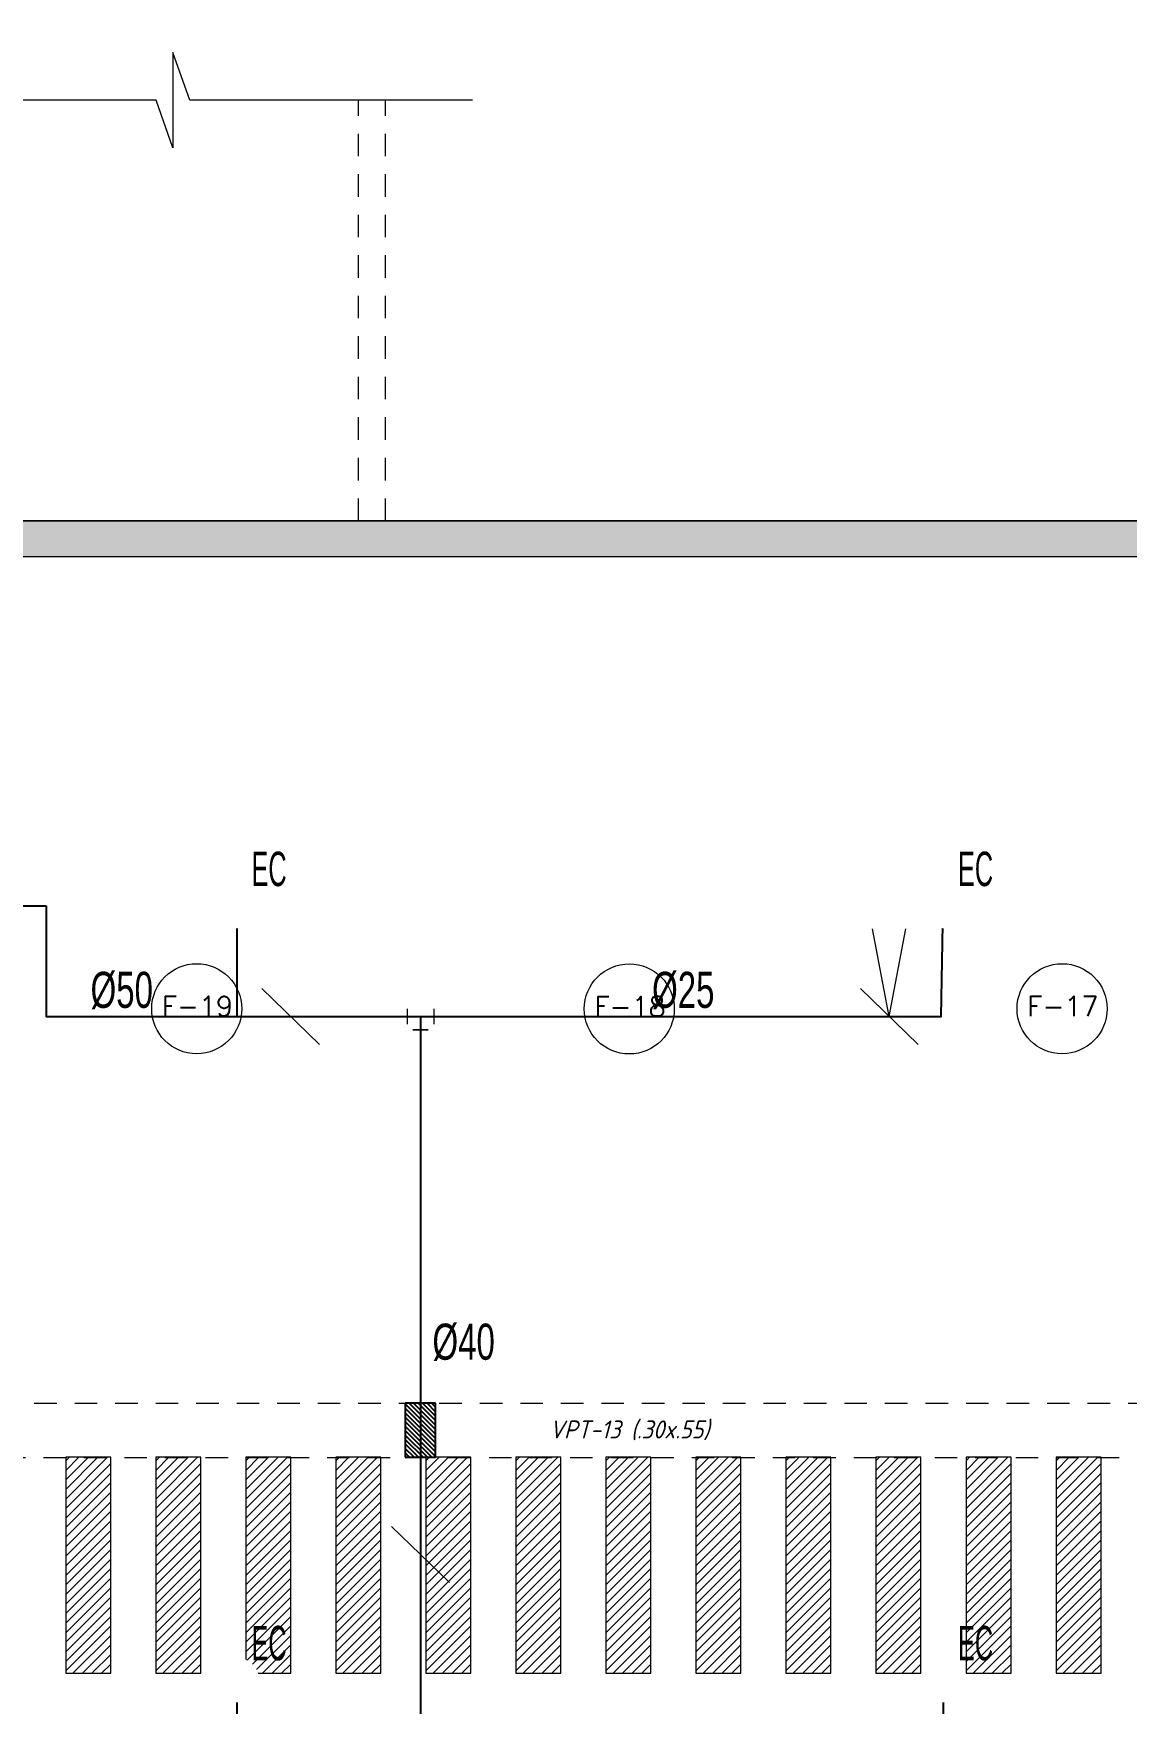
# Model space of a CAD drawing. Header units: millimetres. Extents: x 2085 to 2829, y 1352 to 1631.
# Drawn here: x 2164.46 to 2170.53, y 1532.72 to 1542 of the extents above; entities that cross this region are included whole.
import ezdxf
from ezdxf.enums import TextEntityAlignment as Align

# ---------------------------------------------------------------- set-up
doc = ezdxf.new("R2010")
doc.units = ezdxf.units.MM
doc.set_wipeout_variables(frame=1)
for name, pattern in [('DASHED2', [0.375, 0.25, -0.125]), ('HIDDEN', [0.375, 0.25, -0.125]), ('HIDDEN2', [0.1875, 0.125, -0.0625])]:
    doc.linetypes.add(name, pattern=pattern)
doc.layers.get('0').update_dxf_attribs({"color": 251, "lineweight": 9})
for name, color, linetype, lineweight in [('000 SOS 911 - ACCESORIOS ACI', 3, 'Continuous', 20), ('000 SOS 911 ACCESORIOS', 3, 'Continuous', 20), ('000 SOS 911 ROCIADORES', 5, 'Continuous', 25), ('000 SOS 911 TEXTOS ACI', 7, 'Continuous', 9), ('000 SOS 911 TUB. ENTERRADA  ACI', 5, 'DASHED2', 25), ('000 SOS 911 TUBERIA ACI', 3, 'Continuous', 25), ('A-ESTRUCTURA-HATCH', 251, 'Continuous', 13), ('A-ESTRUCTURA-PLACAS', 251, 'Continuous', 13), ('A-ESTRUCTURA-VIGAS', 251, 'HIDDEN2', 13), ('A-MUROS', 251, 'Continuous', 9), ('A-NUMERO ESTAC', 251, 'Continuous', 13), ('A-PROYECCIONES', 251, 'HIDDEN2', 9), ('A-TEXTO-INDICACIONES', 251, 'Continuous', 13), ('CIRCULACION PEATONAL', 251, 'Continuous', 13)]:
    doc.layers.add(name, color=color, linetype=linetype, lineweight=lineweight)
doc.layers.add('A_50_Vigas Chata', color=251, linetype='HIDDEN', lineweight=13, plot=False)
doc.styles.add('APPIA -TEXTOS-GENERALES', font='isocp.shx', dxfattribs={"oblique": 15})
doc.styles.add('PIPE', font='ARIALN.TTF', dxfattribs={"width": 0.8})
doc.styles.add('ROMANS', font='romans.shx', dxfattribs={"width": 0.8})

# ---------------------------------------------------------------- blocks, each defined once
blk = doc.blocks.new('002')
at = {"layer": '000 SOS 911 ROCIADORES', "color": 5, "style": 'PIPE', "width": 0.641273}
blk.add_text('EC', height=0.14693, dxfattribs=at).set_placement((2884.5692, 1470.2615, 0), (2884.7191, 1470.2615, 0), align=Align.FIT)
blk.add_wipeout([(2884.6014, 1470.1768), (2884.6013, 1470.178), (2884.6013, 1470.1792), (2884.6013, 1470.1804), (2884.6012, 1470.1816), (2884.6012, 1470.1828), (2884.6011, 1470.184), (2884.601, 1470.1852), (2884.6009, 1470.1864), (2884.6007, 1470.1876), (2884.6006, 1470.1888), (2884.6004, 1470.19), (2884.6003, 1470.1911), (2884.6001, 1470.1923), (2884.5999, 1470.1935), (2884.5997, 1470.1947), (2884.5994, 1470.1959), (2884.5992, 1470.197), (2884.5989, 1470.1982), (2884.5987, 1470.1994), (2884.5984, 1470.2005), (2884.5981, 1470.2017), (2884.5977, 1470.2028), (2884.5974, 1470.204), (2884.5971, 1470.2051), (2884.5967, 1470.2063), (2884.5963, 1470.2074), (2884.5959, 1470.2085), (2884.5955, 1470.2097), (2884.5951, 1470.2108), (2884.5947, 1470.2119), (2884.5942, 1470.213), (2884.5938, 1470.2141), (2884.5933, 1470.2152), (2884.5928, 1470.2163), (2884.5923, 1470.2174), (2884.5918, 1470.2185), (2884.5912, 1470.2195), (2884.5907, 1470.2206), (2884.5901, 1470.2217), (2884.5896, 1470.2227), (2884.589, 1470.2238), (2884.5884, 1470.2248), (2884.5878, 1470.2258), (2884.5872, 1470.2269), (2884.5865, 1470.2279), (2884.5859, 1470.2289), (2884.5852, 1470.2299), (2884.5845, 1470.2309), (2884.5839, 1470.2318), (2884.5832, 1470.2328), (2884.5825, 1470.2338), (2884.5817, 1470.2347), (2884.581, 1470.2357), (2884.5803, 1470.2366), (2884.5795, 1470.2375), (2884.5787, 1470.2385), (2884.5779, 1470.2394), (2884.5772, 1470.2403), (2884.5764, 1470.2412), (2884.5755, 1470.242), (2884.5747, 1470.2429), (2884.5739, 1470.2438), (2884.573, 1470.2446), (2884.5722, 1470.2454), (2884.5713, 1470.2463), (2884.5704, 1470.2471), (2884.5695, 1470.2479), (2884.5686, 1470.2487), (2884.5677, 1470.2495), (2884.5668, 1470.2502), (2884.5659, 1470.251), (2884.565, 1470.2517), (2884.564, 1470.2525), (2884.5631, 1470.2532), (2884.5621, 1470.2539), (2884.5611, 1470.2546), (2884.5601, 1470.2553), (2884.5591, 1470.2559), (2884.5581, 1470.2566), (2884.5571, 1470.2573), (2884.5561, 1470.2579), (2884.5551, 1470.2585), (2884.5541, 1470.2591), (2884.553, 1470.2597), (2884.552, 1470.2603), (2884.5509, 1470.2609), (2884.5499, 1470.2614), (2884.5488, 1470.262), (2884.5477, 1470.2625), (2884.5467, 1470.263), (2884.5456, 1470.2635), (2884.5445, 1470.264), (2884.5434, 1470.2645), (2884.5423, 1470.2649), (2884.5412, 1470.2654), (2884.5401, 1470.2658), (2884.5389, 1470.2662), (2884.5378, 1470.2667), (2884.5367, 1470.267), (2884.5355, 1470.2674), (2884.5344, 1470.2678), (2884.5333, 1470.2681), (2884.5321, 1470.2685), (2884.5309, 1470.2688), (2884.5298, 1470.2691), (2884.5286, 1470.2694), (2884.5275, 1470.2697), (2884.5263, 1470.2699), (2884.5251, 1470.2702), (2884.524, 1470.2704), (2884.5228, 1470.2706), (2884.5216, 1470.2708), (2884.5204, 1470.271), (2884.5192, 1470.2712), (2884.518, 1470.2713), (2884.5169, 1470.2715), (2884.5157, 1470.2716), (2884.5145, 1470.2717), (2884.5133, 1470.2718), (2884.5121, 1470.2719), (2884.5109, 1470.272), (2884.5097, 1470.272), (2884.5085, 1470.2721), (2884.5073, 1470.2721), (2884.5061, 1470.2721), (2884.5049, 1470.2721), (2884.5037, 1470.2721), (2884.5025, 1470.272), (2884.5013, 1470.272), (2884.5001, 1470.2719), (2884.4989, 1470.2718), (2884.4977, 1470.2717), (2884.4965, 1470.2716), (2884.4954, 1470.2715), (2884.4942, 1470.2713), (2884.493, 1470.2712), (2884.4918, 1470.271), (2884.4906, 1470.2708), (2884.4894, 1470.2706), (2884.4883, 1470.2704), (2884.4871, 1470.2702), (2884.4859, 1470.2699), (2884.4847, 1470.2697), (2884.4836, 1470.2694), (2884.4824, 1470.2691), (2884.4813, 1470.2688), (2884.4801, 1470.2685), (2884.479, 1470.2681), (2884.4778, 1470.2678), (2884.4767, 1470.2674), (2884.4755, 1470.267), (2884.4744, 1470.2667), (2884.4733, 1470.2662), (2884.4722, 1470.2658), (2884.471, 1470.2654), (2884.4699, 1470.2649), (2884.4688, 1470.2645), (2884.4677, 1470.264), (2884.4666, 1470.2635), (2884.4655, 1470.263), (2884.4645, 1470.2625), (2884.4634, 1470.262), (2884.4623, 1470.2614), (2884.4613, 1470.2609), (2884.4602, 1470.2603), (2884.4592, 1470.2597), (2884.4581, 1470.2591), (2884.4571, 1470.2585), (2884.4561, 1470.2579), (2884.4551, 1470.2573), (2884.4541, 1470.2566), (2884.4531, 1470.2559), (2884.4521, 1470.2553), (2884.4511, 1470.2546), (2884.4501, 1470.2539), (2884.4492, 1470.2532), (2884.4482, 1470.2525), (2884.4473, 1470.2517), (2884.4463, 1470.251), (2884.4454, 1470.2502), (2884.4445, 1470.2495), (2884.4436, 1470.2487), (2884.4427, 1470.2479), (2884.4418, 1470.2471), (2884.4409, 1470.2463), (2884.44, 1470.2454), (2884.4392, 1470.2446), (2884.4383, 1470.2438), (2884.4375, 1470.2429), (2884.4367, 1470.242), (2884.4359, 1470.2412), (2884.4351, 1470.2403), (2884.4343, 1470.2394), (2884.4335, 1470.2385), (2884.4327, 1470.2375), (2884.432, 1470.2366), (2884.4312, 1470.2357), (2884.4305, 1470.2347), (2884.4298, 1470.2338), (2884.429, 1470.2328), (2884.4283, 1470.2318), (2884.4277, 1470.2309), (2884.427, 1470.2299), (2884.4263, 1470.2289), (2884.4257, 1470.2279), (2884.425, 1470.2269), (2884.4244, 1470.2258), (2884.4238, 1470.2248), (2884.4232, 1470.2238), (2884.4226, 1470.2227), (2884.4221, 1470.2217), (2884.4215, 1470.2206), (2884.421, 1470.2195), (2884.4204, 1470.2185), (2884.4199, 1470.2174), (2884.4194, 1470.2163), (2884.4189, 1470.2152), (2884.4185, 1470.2141), (2884.418, 1470.213), (2884.4175, 1470.2119), (2884.4171, 1470.2108), (2884.4167, 1470.2097), (2884.4163, 1470.2085), (2884.4159, 1470.2074), (2884.4155, 1470.2063), (2884.4152, 1470.2051), (2884.4148, 1470.204), (2884.4145, 1470.2028), (2884.4142, 1470.2017), (2884.4138, 1470.2005), (2884.4136, 1470.1994), (2884.4133, 1470.1982), (2884.413, 1470.197), (2884.4128, 1470.1959), (2884.4125, 1470.1947), (2884.4123, 1470.1935), (2884.4121, 1470.1923), (2884.4119, 1470.1911), (2884.4118, 1470.19), (2884.4116, 1470.1888), (2884.4115, 1470.1876), (2884.4113, 1470.1864), (2884.4112, 1470.1852), (2884.4111, 1470.184), (2884.411, 1470.1828), (2884.411, 1470.1816), (2884.4109, 1470.1804), (2884.4109, 1470.1792), (2884.4109, 1470.178), (2884.4109, 1470.1768), (2884.4109, 1470.1756), (2884.4109, 1470.1744), (2884.4109, 1470.1732), (2884.411, 1470.172), (2884.411, 1470.1709), (2884.4111, 1470.1697), (2884.4112, 1470.1685), (2884.4113, 1470.1673), (2884.4115, 1470.1661), (2884.4116, 1470.1649), (2884.4118, 1470.1637), (2884.4119, 1470.1625), (2884.4121, 1470.1613), (2884.4123, 1470.1602), (2884.4125, 1470.159), (2884.4128, 1470.1578), (2884.413, 1470.1566), (2884.4133, 1470.1555), (2884.4136, 1470.1543), (2884.4138, 1470.1531), (2884.4142, 1470.152), (2884.4145, 1470.1508), (2884.4148, 1470.1497), (2884.4152, 1470.1485), (2884.4155, 1470.1474), (2884.4159, 1470.1463), (2884.4163, 1470.1451), (2884.4167, 1470.144), (2884.4171, 1470.1429), (2884.4175, 1470.1418), (2884.418, 1470.1407), (2884.4185, 1470.1396), (2884.4189, 1470.1385), (2884.4194, 1470.1374), (2884.4199, 1470.1363), (2884.4204, 1470.1352), (2884.421, 1470.1341), (2884.4215, 1470.1331), (2884.4221, 1470.132), (2884.4226, 1470.1309), (2884.4232, 1470.1299), (2884.4238, 1470.1289), (2884.4244, 1470.1278), (2884.425, 1470.1268), (2884.4257, 1470.1258), (2884.4263, 1470.1248), (2884.427, 1470.1238), (2884.4277, 1470.1228), (2884.4283, 1470.1218), (2884.429, 1470.1208), (2884.4298, 1470.1199), (2884.4305, 1470.1189), (2884.4312, 1470.118), (2884.432, 1470.117), (2884.4327, 1470.1161), (2884.4335, 1470.1152), (2884.4343, 1470.1143), (2884.4351, 1470.1134), (2884.4359, 1470.1125), (2884.4367, 1470.1116), (2884.4375, 1470.1108), (2884.4383, 1470.1099), (2884.4392, 1470.1091), (2884.44, 1470.1082), (2884.4409, 1470.1074), (2884.4418, 1470.1066), (2884.4427, 1470.1058), (2884.4436, 1470.105), (2884.4445, 1470.1042), (2884.4454, 1470.1034), (2884.4463, 1470.1027), (2884.4473, 1470.1019), (2884.4482, 1470.1012), (2884.4492, 1470.1005), (2884.4501, 1470.0998), (2884.4511, 1470.0991), (2884.4521, 1470.0984), (2884.4531, 1470.0977), (2884.4541, 1470.0971), (2884.4551, 1470.0964), (2884.4561, 1470.0958), (2884.4571, 1470.0952), (2884.4581, 1470.0945), (2884.4592, 1470.0939), (2884.4602, 1470.0934), (2884.4613, 1470.0928), (2884.4623, 1470.0922), (2884.4634, 1470.0917), (2884.4645, 1470.0912), (2884.4655, 1470.0906), (2884.4666, 1470.0901), (2884.4677, 1470.0897), (2884.4688, 1470.0892), (2884.4699, 1470.0887), (2884.471, 1470.0883), (2884.4722, 1470.0878), (2884.4733, 1470.0874), (2884.4744, 1470.087), (2884.4755, 1470.0866), (2884.4767, 1470.0862), (2884.4778, 1470.0859), (2884.479, 1470.0855), (2884.4801, 1470.0852), (2884.4813, 1470.0849), (2884.4824, 1470.0846), (2884.4836, 1470.0843), (2884.4847, 1470.084), (2884.4859, 1470.0837), (2884.4871, 1470.0835), (2884.4883, 1470.0833), (2884.4894, 1470.0831), (2884.4906, 1470.0829), (2884.4918, 1470.0827), (2884.493, 1470.0825), (2884.4942, 1470.0823), (2884.4954, 1470.0822), (2884.4965, 1470.0821), (2884.4977, 1470.082), (2884.4989, 1470.0819), (2884.5001, 1470.0818), (2884.5013, 1470.0817), (2884.5025, 1470.0817), (2884.5037, 1470.0816), (2884.5049, 1470.0816), (2884.5061, 1470.0816), (2884.5073, 1470.0816), (2884.5085, 1470.0816), (2884.5097, 1470.0817), (2884.5109, 1470.0817), (2884.5121, 1470.0818), (2884.5133, 1470.0819), (2884.5145, 1470.082), (2884.5157, 1470.0821), (2884.5169, 1470.0822), (2884.518, 1470.0823), (2884.5192, 1470.0825), (2884.5204, 1470.0827), (2884.5216, 1470.0829), (2884.5228, 1470.0831), (2884.524, 1470.0833), (2884.5251, 1470.0835), (2884.5263, 1470.0837), (2884.5275, 1470.084), (2884.5286, 1470.0843), (2884.5298, 1470.0846), (2884.5309, 1470.0849), (2884.5321, 1470.0852), (2884.5333, 1470.0855), (2884.5344, 1470.0859), (2884.5355, 1470.0862), (2884.5367, 1470.0866), (2884.5378, 1470.087), (2884.5389, 1470.0874), (2884.5401, 1470.0878), (2884.5412, 1470.0883), (2884.5423, 1470.0887), (2884.5434, 1470.0892), (2884.5445, 1470.0897), (2884.5456, 1470.0901), (2884.5467, 1470.0906), (2884.5477, 1470.0912), (2884.5488, 1470.0917), (2884.5499, 1470.0922), (2884.5509, 1470.0928), (2884.552, 1470.0934), (2884.553, 1470.0939), (2884.5541, 1470.0945), (2884.5551, 1470.0952), (2884.5561, 1470.0958), (2884.5571, 1470.0964), (2884.5581, 1470.0971), (2884.5591, 1470.0977), (2884.5601, 1470.0984), (2884.5611, 1470.0991), (2884.5621, 1470.0998), (2884.5631, 1470.1005), (2884.564, 1470.1012), (2884.565, 1470.1019), (2884.5659, 1470.1027), (2884.5668, 1470.1034), (2884.5677, 1470.1042), (2884.5686, 1470.105), (2884.5695, 1470.1058), (2884.5704, 1470.1066), (2884.5713, 1470.1074), (2884.5722, 1470.1082), (2884.573, 1470.1091), (2884.5739, 1470.1099), (2884.5747, 1470.1108), (2884.5755, 1470.1116), (2884.5764, 1470.1125), (2884.5772, 1470.1134), (2884.5779, 1470.1143), (2884.5787, 1470.1152), (2884.5795, 1470.1161), (2884.5803, 1470.117), (2884.581, 1470.118), (2884.5817, 1470.1189), (2884.5825, 1470.1199), (2884.5832, 1470.1208), (2884.5839, 1470.1218), (2884.5845, 1470.1228), (2884.5852, 1470.1238), (2884.5859, 1470.1248), (2884.5865, 1470.1258), (2884.5872, 1470.1268), (2884.5878, 1470.1278), (2884.5884, 1470.1289), (2884.589, 1470.1299), (2884.5896, 1470.1309), (2884.5901, 1470.132), (2884.5907, 1470.1331), (2884.5912, 1470.1341), (2884.5918, 1470.1352), (2884.5923, 1470.1363), (2884.5928, 1470.1374), (2884.5933, 1470.1385), (2884.5938, 1470.1396), (2884.5942, 1470.1407), (2884.5947, 1470.1418), (2884.5951, 1470.1429), (2884.5955, 1470.144), (2884.5959, 1470.1451), (2884.5963, 1470.1463), (2884.5967, 1470.1474), (2884.5971, 1470.1485), (2884.5974, 1470.1497), (2884.5977, 1470.1508), (2884.5981, 1470.152), (2884.5984, 1470.1531), (2884.5987, 1470.1543), (2884.5989, 1470.1555), (2884.5992, 1470.1566), (2884.5994, 1470.1578), (2884.5997, 1470.159), (2884.5999, 1470.1602), (2884.6001, 1470.1613), (2884.6003, 1470.1625), (2884.6004, 1470.1637), (2884.6006, 1470.1649), (2884.6007, 1470.1661), (2884.6009, 1470.1673), (2884.601, 1470.1685), (2884.6011, 1470.1697), (2884.6012, 1470.1709), (2884.6012, 1470.172), (2884.6013, 1470.1732), (2884.6013, 1470.1744), (2884.6013, 1470.1756)]).translate(0, 0, 0).dxf.layer = '000 SOS 911 ROCIADORES'
blk = doc.blocks.new('003')
at = {"layer": '000 SOS 911 ROCIADORES', "xscale": 1.3, "yscale": 1.3, "zscale": 1.3}
blk.add_blockref('002', (-841.8386, -416.7664, 0), dxfattribs=at)
blk = doc.blocks.new('007')
at = {"layer": '000 SOS 911 - ACCESORIOS ACI'}
for q in [(26830.8377, -4054.7652, 0), (26831.0221, -4054.7652, 0)]:
    blk.add_line((26830.9299, -4055.2525, 0), q, dxfattribs=at)
blk = doc.blocks.new('ACCS.ELBOW.90')
at = {"layer": '000 SOS 911 - ACCESORIOS ACI', "color": 100}
for p, q in [((0.098, 0.168), (-0.098, 0.168)), ((0.168, -0.098), (0.168, 0.098))]:
    blk.add_line(p, q, dxfattribs=at)
at = {"layer": '000 SOS 911 - ACCESORIOS ACI', "color": 9}
for p in [(0, 0.168), (0.168, 0)]:
    blk.add_line(p, (0, 0), dxfattribs=at)
blk = doc.blocks.new('PASE EN VIGA')
at = {"layer": '000 SOS 911 TUB. ENTERRADA  ACI'}
h = blk.add_hatch(dxfattribs=at)
h.set_pattern_fill('ANSI31', color=6, scale=0.0046)
h.paths.add_polyline_path([(2188.7825, 1180.5702), (2188.7825, 1180.7102), (2188.5325, 1180.7102), (2188.5325, 1180.5702)])
at = {"layer": '000 SOS 911 TUB. ENTERRADA  ACI', "color": 6, "linetype": 'ByBlock'}
blk.add_lwpolyline([(2188.5325, 1180.5702), (2188.7825, 1180.5702), (2188.7825, 1180.7102), (2188.5325, 1180.7102)], close=True, dxfattribs=at)
blk = doc.blocks.new('EST P1')
at = {"layer": 'A-ESTRUCTURA-HATCH'}
h = blk.add_hatch(color=256, dxfattribs=at)
h.dxf.hatch_style = 1
h.paths.add_polyline_path([(28.776, 5.9498), (28.776, 5.05), (23.07, 5.05), (23.07, 4.85), (28.926, 4.85), (28.9261, 5.75), (32.576, 5.75), (32.5761, 4.85), (35.53, 4.85), (35.53, 5.05), (32.726, 5.05), (32.7262, 5.9498)])
h.paths.add_polyline_path([(43.04, 4.85), (43.04, 5.05), (35.58, 5.05), (35.58, 4.85)])
h.paths.add_polyline_path([(43.09, 5.05), (43.09, 4.85), (47.915, 4.85), (47.915, 5.05)])
h.paths.add_polyline_path([(51.865, 5.05), (51.865, 4.85), (53.3757, 4.85), (53.3757, 5.05)])
h.paths.add_polyline_path([(72.8007, -0.15), (73.0007, -0.15, 1), (53.6007, -0.15), (53.8007, -0.15, -1)])
h.paths.add_polyline_path([(70.3507, 0), (70.3507, -0.1499), (72.7495, -0.15), (72.7495, 0)], flags=17)
h.paths.add_polyline_path([(69.4507, -0.1499), (69.4507, 0), (66.8475, 0.0001, -0.010569), (66.8507, -0.1499)], flags=17)
h.paths.add_polyline_path([(65.2721, 2.4964), (65.2722, -0.15), (65.4222, -0.15), (65.4221, 2.3777, -0.221666), (66.6007, -0.1499), (66.8007, -0.1499, 0.99999), (59.8007, -0.15), (60.0007, -0.15, -0.61691)], flags=0)
h.paths.add_polyline_path([(71.88, -11.4001), (71.88, -11.1501), (57.51, -11.1501), (57.51, -11.4)])
h.paths.add_polyline_path([(57.46, -11.4), (57.46, -11.1501), (43.09, -11.1501), (43.09, -11.4)])
h.paths.add_polyline_path([(43.04, -11.4), (43.04, -11.1501), (35.58, -11.1501), (35.58, -11.4)])
h.paths.add_polyline_path([(23.07, -11.15), (23.07, -11.4001), (35.53, -11.4001), (35.53, -11.15)])
h.paths.add_polyline_path([(23.02, -11.4001), (23.02, -11.15), (12.25, -11.15), (12.25, -11.4001)])
h.paths.add_polyline_path([(12.2, -11.4001), (12.2, -11.15), (3.65, -11.15), (3.65, -11.4001)])
h.paths.add_polyline_path([(3.6, -11.4001), (3.6, -11.15), (-3.56, -11.15), (-3.56, -11.4001)])
h.paths.add_polyline_path([(-17.98, -11.15), (-17.98, -11.4001), (-3.61, -11.4001), (-3.61, -11.1501)])
h.paths.add_polyline_path([(-18.03, -11.4001), (-18.03, -11.15), (-32.4, -11.15), (-32.4, -11.4001)])
h.paths.add_polyline_path([(-32.45, -11.4001), (-32.45, -11.15), (-46.94, -11.15), (-46.94, -11.4001)])
h.paths.add_polyline_path([(-47.24, -11.4001), (-46.99, -11.4001), (-46.99, -6.15), (-47.24, -6.15)])
h.paths.add_polyline_path([(-46.99, -0.2), (-47.24, -0.2), (-47.24, -6.1), (-46.99, -6.1)])
h.paths.add_polyline_path([(-47.24, 0.15), (-47.24, -0.15), (-44.785, -0.15), (-44.785, 5.05), (-45.035, 5.05), (-45.035, 0.15)])
h.paths.add_polyline_path([(-44.735, 5.05), (-44.735, 4.85), (-32.45, 4.85), (-32.45, 5.05)])
h.paths.add_polyline_path([(-23.2244, 4.85), (-23.2243, 5.75), (-19.5743, 5.75), (-19.5743, 4.85), (-18.03, 4.85), (-18.03, 5.05), (-19.4243, 5.05), (-19.4242, 5.9498), (-23.3744, 5.9498), (-23.3744, 5.05), (-32.4, 5.05), (-32.4, 4.85)])
h.paths.add_polyline_path([(-17.98, 5.05), (-17.98, 4.85), (-3.61, 4.85), (-3.61, 5.05)])
h.paths.add_polyline_path([(12.2, 4.85), (12.2, 5.05), (3.825, 5.0501), (3.825, 4.8501)])
h.paths.add_polyline_path([(12.25, 5.05), (12.25, 4.85), (23.02, 4.85), (23.02, 5.05)])
at = {"layer": 'A-ESTRUCTURA-PLACAS'}
blk.add_lwpolyline([(12.2, 4.85), (3.825, 4.8501), (3.825, 5.0501), (12.2, 5.05), (12.2, 4.8498)], dxfattribs=at)
at = {"layer": 'A-ESTRUCTURA-VIGAS'}
for points in [[(3.85, 0.149), (10.86, 0.149)], [(3.9014, -0.151), (10.86, -0.151)]]:
    blk.add_lwpolyline(points, dxfattribs=at)
at = {"layer": 'A_50_Vigas Chata', "insert": (7.3807, -0.001), "char_height": 0.1, "attachment_point": 5, "style": 'APPIA -TEXTOS-GENERALES'}
blk.add_mtext('VPT-13 (.30x.55)', dxfattribs=at)
blk = doc.blocks.new('*U113')
at = {"layer": 'CIRCULACION PEATONAL'}
h = blk.add_hatch(dxfattribs=at)
h.set_pattern_fill('ANSI31', color=256, scale=0.3)
h.set_pattern_definition([(45, (60.250368, 0), (-0.0265165, 0.0265165), [])])
h.paths.add_polyline_path([(60.5474, 0.2275), (60.2974, 0.2275), (60.2974, -0.9725), (60.5474, -0.9725)])
h = blk.add_hatch(dxfattribs=at)
h.set_pattern_fill('ANSI31', color=256, scale=0.3)
h.set_pattern_definition([(45, (60.750368, 0), (-0.0265165, 0.0265165), [])])
h.paths.add_polyline_path([(61.0474, 0.2275), (60.7974, 0.2275), (60.7974, -0.9725), (61.0474, -0.9725)])
h = blk.add_hatch(dxfattribs=at)
h.set_pattern_fill('ANSI31', color=256, scale=0.3)
h.set_pattern_definition([(45, (61.250368, 0), (-0.0265165, 0.0265165), [])])
h.paths.add_polyline_path([(61.5474, 0.2275), (61.2974, 0.2275), (61.2974, -0.9725), (61.5474, -0.9725)])
h = blk.add_hatch(dxfattribs=at)
h.set_pattern_fill('ANSI31', color=256, scale=0.3)
h.set_pattern_definition([(45, (61.750368, 0), (-0.0265165, 0.0265165), [])])
h.paths.add_polyline_path([(62.0474, 0.2275), (61.7974, 0.2275), (61.7974, -0.9725), (62.0474, -0.9725)])
h = blk.add_hatch(dxfattribs=at)
h.set_pattern_fill('ANSI31', color=256, scale=0.3)
h.set_pattern_definition([(45, (62.250368, 0), (-0.0265165, 0.0265165), [])])
h.paths.add_polyline_path([(62.5474, 0.2275), (62.2974, 0.2275), (62.2974, -0.9725), (62.5474, -0.9725)])
h = blk.add_hatch(dxfattribs=at)
h.set_pattern_fill('ANSI31', color=256, scale=0.3)
h.set_pattern_definition([(45, (62.750368, 0), (-0.0265165, 0.0265165), [])])
h.paths.add_polyline_path([(63.0474, 0.2275), (62.7974, 0.2275), (62.7974, -0.9725), (63.0474, -0.9725)])
h = blk.add_hatch(dxfattribs=at)
h.set_pattern_fill('ANSI31', color=256, scale=0.3)
h.set_pattern_definition([(45, (63.250368, 0), (-0.0265165, 0.0265165), [])])
h.paths.add_polyline_path([(63.5474, 0.2275), (63.2974, 0.2275), (63.2974, -0.9725), (63.5474, -0.9725)])
h = blk.add_hatch(dxfattribs=at)
h.set_pattern_fill('ANSI31', color=256, scale=0.3)
h.set_pattern_definition([(45, (63.750368, 0), (-0.0265165, 0.0265165), [])])
h.paths.add_polyline_path([(64.0474, 0.2275), (63.7974, 0.2275), (63.7974, -0.9725), (64.0474, -0.9725)])
h = blk.add_hatch(dxfattribs=at)
h.set_pattern_fill('ANSI31', color=256, scale=0.3)
h.set_pattern_definition([(45, (64.250368, 0), (-0.0265165, 0.0265165), [])])
h.paths.add_polyline_path([(64.5474, 0.2275), (64.2974, 0.2275), (64.2974, -0.9725), (64.5474, -0.9725)])
h = blk.add_hatch(dxfattribs=at)
h.set_pattern_fill('ANSI31', color=256, scale=0.3)
h.set_pattern_definition([(45, (64.750368, 0), (-0.0265165, 0.0265165), [])])
h.paths.add_polyline_path([(65.0474, 0.2275), (64.7974, 0.2275), (64.7974, -0.9725), (65.0474, -0.9725)])
h = blk.add_hatch(dxfattribs=at)
h.set_pattern_fill('ANSI31', color=256, scale=0.3)
h.set_pattern_definition([(45, (65.250368, 0), (-0.0265165, 0.0265165), [])])
h.paths.add_polyline_path([(65.5474, 0.2275), (65.2974, 0.2275), (65.2974, -0.9725), (65.5474, -0.9725)])
h = blk.add_hatch(dxfattribs=at)
h.set_pattern_fill('ANSI31', color=256, scale=0.3)
h.set_pattern_definition([(45, (65.750368, 0), (-0.0265165, 0.0265165), [])])
h.paths.add_polyline_path([(66.0474, 0.2275), (65.7974, 0.2275), (65.7974, -0.9725), (66.0474, -0.9725)])
for points in [[(60.2974, -0.9725), (60.5474, -0.9725), (60.5474, 0.2275), (60.2974, 0.2275)], [(60.7974, -0.9725), (61.0474, -0.9725), (61.0474, 0.2275), (60.7974, 0.2275)], [(61.2974, -0.9725), (61.5474, -0.9725), (61.5474, 0.2275), (61.2974, 0.2275)], [(61.7974, -0.9725), (62.0474, -0.9725), (62.0474, 0.2275), (61.7974, 0.2275)], [(62.2974, -0.9725), (62.5474, -0.9725), (62.5474, 0.2275), (62.2974, 0.2275)], [(62.7974, -0.9725), (63.0474, -0.9725), (63.0474, 0.2275), (62.7974, 0.2275)], [(63.2974, -0.9725), (63.5474, -0.9725), (63.5474, 0.2275), (63.2974, 0.2275)], [(63.7974, -0.9725), (64.0474, -0.9725), (64.0474, 0.2275), (63.7974, 0.2275)], [(64.2974, -0.9725), (64.5474, -0.9725), (64.5474, 0.2275), (64.2974, 0.2275)], [(64.7974, -0.9725), (65.0474, -0.9725), (65.0474, 0.2275), (64.7974, 0.2275)], [(65.2974, -0.9725), (65.5474, -0.9725), (65.5474, 0.2275), (65.2974, 0.2275)], [(65.7974, -0.9725), (66.0474, -0.9725), (66.0474, 0.2275), (65.7974, 0.2275)]]:
    blk.add_lwpolyline(points, close=True, dxfattribs=at)
blk = doc.blocks.new('EJE')
at = {"linetype": 'Continuous'}
blk.add_circle((0, 0), 0.5, dxfattribs=at)
at = {"layer": 'A-TEXTO-INDICACIONES', "style": 'ROMANS'}
blk.add_attdef('EJE', text='', height=0.22, rotation=0, dxfattribs=at).set_placement((0.007, 0.028), align=Align.MIDDLE_CENTER)

msp = doc.modelspace()

# ---------------------------------------------------------------- linework, layer by layer
at = {"color": 1}
msp.add_lwpolyline([(2166.9006, 1541.6239), (2165.3292, 1541.6239), (2165.2362, 1541.8888), (2165.2362, 1541.3591), (2165.1433, 1541.6239), (2163.5719, 1541.6239)], dxfattribs=at)
msp.add_lwpolyline([(2166.9006, 1541.6239), (2165.3292, 1541.6239), (2165.2362, 1541.8888), (2165.2362, 1541.3591), (2165.1433, 1541.6239), (2163.5719, 1541.6239)])
at = {"layer": '000 SOS 911 - ACCESORIOS ACI'}
for p, q in [((2166.0507, 1536.38), (2165.7304, 1536.6909)), ((2169.3742, 1536.38), (2169.0539, 1536.6909)), ((2166.7713, 1533.3922), (2166.4509, 1533.7031))]:
    msp.add_line(p, q, dxfattribs=at)
at = {"layer": '000 SOS 911 TUBERIA ACI', "ltscale": 0.1}
msp.add_line((2163.5243, 1537.1495), (2164.532, 1537.1495), dxfattribs=at)
for points in [[(2164.532, 1537.1495), (2164.532, 1536.5355), (2169.5033, 1536.5355), (2169.5141, 1537.1495)], [(2165.5906, 1537.1495), (2165.5906, 1536.5355)]]:
    msp.add_lwpolyline(points, dxfattribs=at)
at = {"layer": '000 SOS 911 TUBERIA ACI'}
for points in [[(2166.6106, 1536.5355), (2166.6106, 1524.9991)], [(2165.5906, 1532.8495), (2165.5906, 1532.0936)], [(2169.5141, 1532.8495), (2169.5141, 1532.0936)]]:
    msp.add_lwpolyline(points, dxfattribs=at)
at = {"layer": 'A-MUROS'}
for p, q in [((2170.7006, 1539.2879), (2140.9662, 1539.2879)), ((2208.3056, 1539.0879), (2164.1656, 1539.0879))]:
    msp.add_line(p, q, dxfattribs=at)
at = {"layer": 'A-PROYECCIONES'}
for p, q in [((2166.2662, 1539.2879), (2166.2662, 1541.6239)), ((2166.4162, 1539.2879), (2166.4162, 1541.6239))]:
    msp.add_line(p, q, dxfattribs=at)

# ---------------------------------------------------------------- block references
msp.add_blockref('EST P1', (2160.3906, 1534.2379))
at = {"rotation": 180}
msp.add_blockref('*U113', (2230.6879, 1533.1154), dxfattribs=at)
at = {"layer": '000 SOS 911 - ACCESORIOS ACI'}
for xscale, yscale, zscale, rotation in [(0.4394526855468785, 0.4394526855468785, 0.4394526855468785, 180.0025856784597), (-0.4394526855468786, 0.4394526855468777, 0.4394526855468777, 179.9974143215402)]:
    msp.add_blockref('ACCS.ELBOW.90', (2166.6106, 1536.5355), dxfattribs=dict(at, xscale=xscale, yscale=yscale, zscale=zscale, rotation=rotation))
at = {"layer": '000 SOS 911 ACCESORIOS'}
msp.add_blockref('007', (-24661.7158, 5591.7879, 0), dxfattribs=at)
at = {"layer": '000 SOS 911 TUB. ENTERRADA  ACI', "xscale": 1.200647668218153, "yscale": 1.200647668218153, "zscale": 1.200647668218153, "rotation": 90}
msp.add_blockref('PASE EN VIGA', (3584.1435, -1093.5689), dxfattribs=at)
at = {"layer": 'A-NUMERO ESTAC', "xscale": 0.5, "yscale": 0.5, "zscale": 0.5}
for p, values in [((2165.3681, 1536.5784), {'EJE': 'F-19'}), ((2167.7706, 1536.5772), {'EJE': 'F-18'}), ((2170.1741, 1536.5784), {'EJE': 'F-17'})]:
    msp.add_blockref('EJE', p, dxfattribs=at).add_auto_attribs(values)

# ---------------------------------------------------------------- texts
at = {"layer": '000 SOS 911 TEXTOS ACI', "char_height": 0.2, "attachment_point": 1, "style": 'PIPE'}
for s, insert in [('%%C50', (2164.7786, 1536.7833, 0.0001)), ('%%C25', (2167.8971, 1536.7833, 0.0001)), ('%%C40', (2166.6774, 1534.8292, 0.0001))]:
    msp.add_mtext_dynamic_manual_height_columns(s, width=0.550995, gutter_width=1.9152, heights=[0.0124], dxfattribs=dict(at, insert=insert))

# ---------------------------------------------------------------- next in the draw order: block references
at = {"layer": '000 SOS 911 ROCIADORES'}
for p in [(-742.4287, 42.686), (-738.5052, 42.686), (-742.4287, 38.386), (-738.5052, 38.386)]:
    msp.add_blockref('003', p, dxfattribs=at)

# ---------------------------------------------------------------- next in the draw order: block references
for p in [(-742.4287, 42.686), (-738.5052, 42.686), (-742.4287, 38.386), (-738.5052, 38.386)]:
    msp.add_blockref('003', p, dxfattribs=at)

doc.saveas('drawing.dxf')
